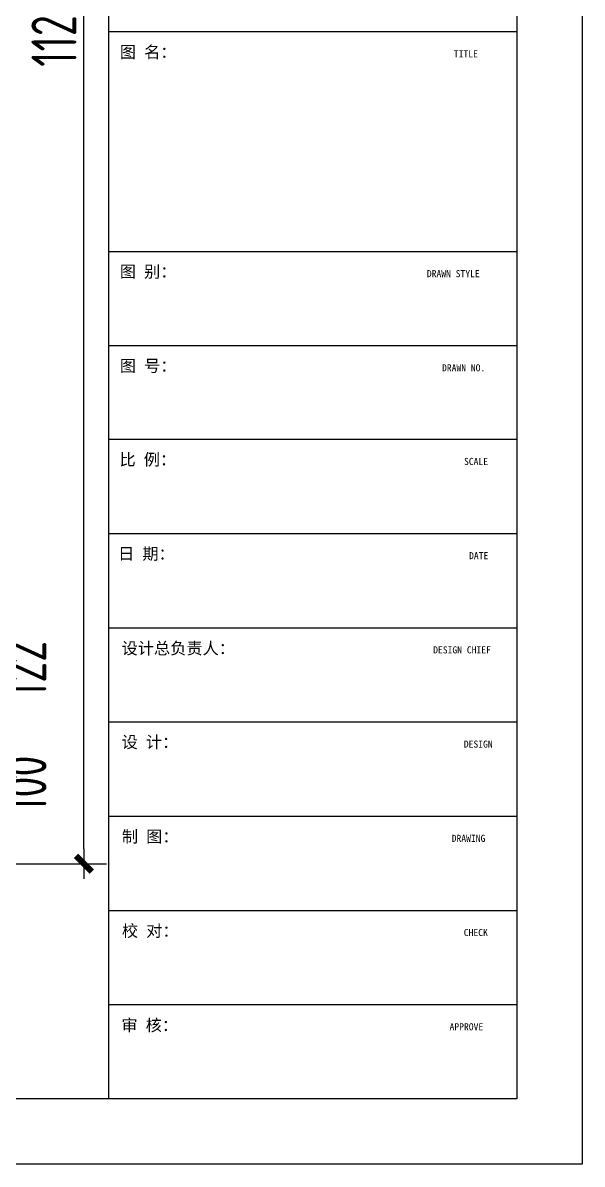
# Model space of a CAD drawing. Header units: millimetres. Extents: x 16934 to 63969, y -9421 to 5956.
# Drawn here: x 60244 to 63969, y -9421 to -1817 of the extents above; entities that cross this region are included whole.
import ezdxf

# ---------------------------------------------------------------- set-up
doc = ezdxf.new("R2010")
doc.units = ezdxf.units.MM
doc.layers.add('YQ_DIM', color=3, linetype='Continuous')
doc.layers.add('图框', color=4, linetype='Continuous')
doc.styles.add('284384514ae2ef0473f59a89cee2db5f_SimSun', font='', dxfattribs={"height": 160.740256})
doc.styles.add('651c6dc0b6f8207d98cf2b8cea532709_SimSun', font='', dxfattribs={"height": 160.740256})
doc.styles.add('d58a1c43070b39506eecce2acf595028_SimSun', font='', dxfattribs={"height": 270.04363})
doc.styles.add('e87b1bf8534fb75d08add259cfddff81_SimSun', font='', dxfattribs={"height": 160.740256})
doc.styles.add('YQ_DIM', font='SUPEROS.SHX', dxfattribs={"width": 0.8, "bigfont": 'HZDX.SHX'})
doc.styles.get('284384514ae2ef0473f59a89cee2db5f_SimSun').set_extended_font_data('SimSun')
doc.styles.get('651c6dc0b6f8207d98cf2b8cea532709_SimSun').set_extended_font_data('SimSun')
doc.styles.get('d58a1c43070b39506eecce2acf595028_SimSun').set_extended_font_data('SimSun')
doc.styles.get('e87b1bf8534fb75d08add259cfddff81_SimSun').set_extended_font_data('SimSun')
doc.dimstyles.new('yq100', dxfattribs={"dimscale": 100, "dimtxt": 3, "dimasz": 1, "dimexe": 1.5, "dimexo": 3, "dimgap": 0.5, "dimtad": 1, "dimdec": 0, "dimdsep": 46, "dimtxsty": 'YQ_DIM', "dimblk": 'YQTICK', "dimcen": 0, "dimclrd": 256, "dimclre": 256, "dimclrt": 7, "dimadec": 1, "dimazin": 2, "dimtfac": 1, "dimtdec": 4, "dimtix": 1, "dimtmove": 2, "dimatfit": 2, "dimfxl": 1, "dimtolj": 1, "dimtzin": 0, "dimarcsym": 0})

# ---------------------------------------------------------------- blocks, each defined once
blk = doc.blocks.new('YQTICK')
blk.add_line((-1, 0), (1, 0))
at = {"const_width": 0.4}
blk.add_lwpolyline([(0.53, 0.53), (-0.53, -0.53)], dxfattribs=at)
blk = doc.blocks.new('*D106')
at = {"layer": 'Defpoints', "color": 0, "transparency": 16777216}
for p in [(59451.4, -6839.5), (60051.4, -6839.5), (59451.4, -6939.5)]:
    blk.add_point(p, dxfattribs=at)
at = {"layer": 'YQ_DIM', "lineweight": -2, "transparency": 16777216}
for p, q in [((60051.4, -6739.5), (60051.4, -6639.5)), ((59751.4, -6839.5), (60201.4, -6839.5)), ((60051.4, -6939.5), (60051.4, -6839.5)), ((59751.4, -6939.5), (60201.4, -6939.5)), ((60051.4, -7039.5), (60051.4, -7139.5))]:
    blk.add_line(p, q, dxfattribs=at)
at = {"layer": 'YQ_DIM', "lineweight": -2, "transparency": 16777216, "xscale": 100, "yscale": 100, "zscale": 100}
for p, rotation in [((60051.4, -6839.5), 270), ((60051.4, -6939.5), 90)]:
    blk.add_blockref('YQTICK', p, dxfattribs=dict(at, rotation=rotation))
at = {"layer": 'YQ_DIM', "color": 7, "transparency": 16777216, "insert": (60251.4, -6889.5), "char_height": 300, "attachment_point": 5, "rotation": 90, "style": 'YQ_DIM'}
blk.add_mtext('\\A1;100', dxfattribs=at)
blk = doc.blocks.new('*D108')
at = {"layer": 'Defpoints', "color": 0, "transparency": 16777216}
for p in [(59451.4, -6064.5), (60051.4, -6064.5), (59451.4, -6186.5)]:
    blk.add_point(p, dxfattribs=at)
at = {"layer": 'YQ_DIM', "lineweight": -2, "transparency": 16777216}
for p, q in [((60051.4, -5964.5), (60051.4, -5864.5)), ((59751.4, -6064.5), (60201.4, -6064.5)), ((60051.4, -6186.5), (60051.4, -6064.5)), ((59751.4, -6186.5), (60201.4, -6186.5)), ((60051.4, -6286.5), (60051.4, -6386.5))]:
    blk.add_line(p, q, dxfattribs=at)
at = {"layer": 'YQ_DIM', "lineweight": -2, "transparency": 16777216, "xscale": 100, "yscale": 100, "zscale": 100}
for p, rotation in [((60051.4, -6064.5), 270), ((60051.4, -6186.5), 90)]:
    blk.add_blockref('YQTICK', p, dxfattribs=dict(at, rotation=rotation))
at = {"layer": 'YQ_DIM', "color": 7, "transparency": 16777216, "insert": (60251.4, -6125.5), "char_height": 300, "attachment_point": 5, "rotation": 90, "style": 'YQ_DIM'}
blk.add_mtext('\\A1;122', dxfattribs=at)
blk = doc.blocks.new('*D118')
at = {"layer": 'Defpoints', "color": 0, "transparency": 16777216}
for p in [(59451.4, 3844.5), (60651.4, 3844.5), (59451.4, -7419.5)]:
    blk.add_point(p, dxfattribs=at)
at = {"layer": 'YQ_DIM', "lineweight": -2, "transparency": 16777216}
for p, q in [((59751.4, 3844.5), (60801.4, 3844.5)), ((60651.4, -7319.5), (60651.4, 3744.5)), ((59751.4, -7419.5), (60801.4, -7419.5))]:
    blk.add_line(p, q, dxfattribs=at)
at = {"layer": 'YQ_DIM', "lineweight": -2, "transparency": 16777216, "xscale": 100, "yscale": 100, "zscale": 100}
for p, rotation in [((60651.4, 3844.5), 90), ((60651.4, -7419.5), 270)]:
    blk.add_blockref('YQTICK', p, dxfattribs=dict(at, rotation=rotation))
at = {"layer": 'YQ_DIM', "color": 7, "transparency": 16777216, "insert": (60451.4, -1787.5), "char_height": 300, "attachment_point": 5, "rotation": 90, "style": 'YQ_DIM'}
blk.add_mtext('\\A1;11264', dxfattribs=at)
blk = doc.blocks.new('_Frame1752725')
at = {"layer": '图框', "linetype": 'Continuous'}
for p, q in [((91601, 43368), (91601, 1364)), ((82980, 42177), (82980, 2554)), ((90410, 42177), (90410, 2554)), ((90410, 41463), (90410, 2554)), ((82980, 21975), (90410, 21975)), ((82980, 17974), (90410, 17974)), ((82980, 16260), (90410, 16260)), ((82980, 14556), (90410, 14556)), ((82980, 12842), (90410, 12842)), ((82980, 11127), (90410, 11127)), ((82980, 9413), (90410, 9413)), ((82980, 7698), (90410, 7698)), ((82980, 5983), (90410, 5983)), ((82980, 4269), (90410, 4269)), ((90410, 2554), (34582, 2554)), ((91601, 1364), (32201, 1364))]:
    blk.add_line(p, q, dxfattribs=at)
at = {"layer": '图框', "color": 255, "attachment_point": 1, "line_spacing_factor": 0.8}
for s, insert, char_height, style in [('图 名：', (83189, 21711), 216, 'd58a1c43070b39506eecce2acf595028_SimSun'), ('TITLE', (89266, 21635), 128.6, 'e87b1bf8534fb75d08add259cfddff81_SimSun'), ('图 别：', (83189, 17715), 216, 'd58a1c43070b39506eecce2acf595028_SimSun'), ('DRAWN STYLE', (88775, 17634), 128.59, '651c6dc0b6f8207d98cf2b8cea532709_SimSun'), ('图 号：', (83189, 16000), 216, 'd58a1c43070b39506eecce2acf595028_SimSun'), ('DRAWN NO.', (89051, 15920), 128.6, 'e87b1bf8534fb75d08add259cfddff81_SimSun'), ('比 例：', (83183, 14295), 216, 'd58a1c43070b39506eecce2acf595028_SimSun'), ('SCALE', (89451, 14217), 128.6, '651c6dc0b6f8207d98cf2b8cea532709_SimSun'), ('日 期：', (83157, 12581), 216, 'd58a1c43070b39506eecce2acf595028_SimSun'), ('DATE', (89543, 12502), 128.6, '651c6dc0b6f8207d98cf2b8cea532709_SimSun'), ('设计总负责人：', (83221, 10860), 216, 'd58a1c43070b39506eecce2acf595028_SimSun'), ('DESIGN CHIEF', (88890, 10787), 128.59, 'e87b1bf8534fb75d08add259cfddff81_SimSun'), ('设 计：', (83221, 9153), 216, 'd58a1c43070b39506eecce2acf595028_SimSun'), ('DESIGN', (89448, 9073), 128.6, '284384514ae2ef0473f59a89cee2db5f_SimSun'), ('制 图：', (83227, 7434), 216, 'd58a1c43070b39506eecce2acf595028_SimSun'), ('DRAWING', (89227, 7358), 128.6, 'e87b1bf8534fb75d08add259cfddff81_SimSun'), ('校 对：', (83227, 5718), 216, 'd58a1c43070b39506eecce2acf595028_SimSun'), ('CHECK', (89447, 5644), 128.6, 'e87b1bf8534fb75d08add259cfddff81_SimSun'), ('审 核：', (83217, 4001), 216, 'd58a1c43070b39506eecce2acf595028_SimSun'), ('APPROVE', (89188, 3929), 128.6, 'e87b1bf8534fb75d08add259cfddff81_SimSun')]:
    blk.add_mtext(s, dxfattribs=dict(at, insert=insert, char_height=char_height, style=style))

msp = doc.modelspace()

# ---------------------------------------------------------------- block references
at = {"layer": '图框', "color": 7, "xscale": 0.3660759834842364, "yscale": 0.3660759834842364, "zscale": 0.9413382272142843}
msp.add_blockref('_Frame1752725', (30436.6, -9920.1), dxfattribs=at)

# ---------------------------------------------------------------- dimensions: what is measured, and where the dimension line sits
at = {"layer": 'YQ_DIM'}
dim = msp.add_linear_dim(base=(60651.4, 3844.5), p1=(59451.4, -7419.5), p2=(59451.4, 3844.5), angle=90, dimstyle='yq100', dxfattribs=at)
dim.commit()
dim.dimension.update_dxf_attribs({"geometry": '*D118', "text_midpoint": (60451.4, -1787.5)})
for base, p1, p2, picture, middle in [((60051.4, -6064.5), (59451.4, -6186.5), (59451.4, -6064.5), '*D108', (60251.4, -6125.5)), ((60051.4, -6839.5), (59451.4, -6939.5), (59451.4, -6839.5), '*D106', (60251.4, -6889.5))]:
    dim = msp.add_linear_dim(base=base, p1=p1, p2=p2, angle=90, dimstyle='yq100', dxfattribs=at)
    dim.commit()
    dim.dimension.update_dxf_attribs({"geometry": picture, "text_midpoint": middle, "dimtype": 160})

doc.saveas('drawing.dxf')
